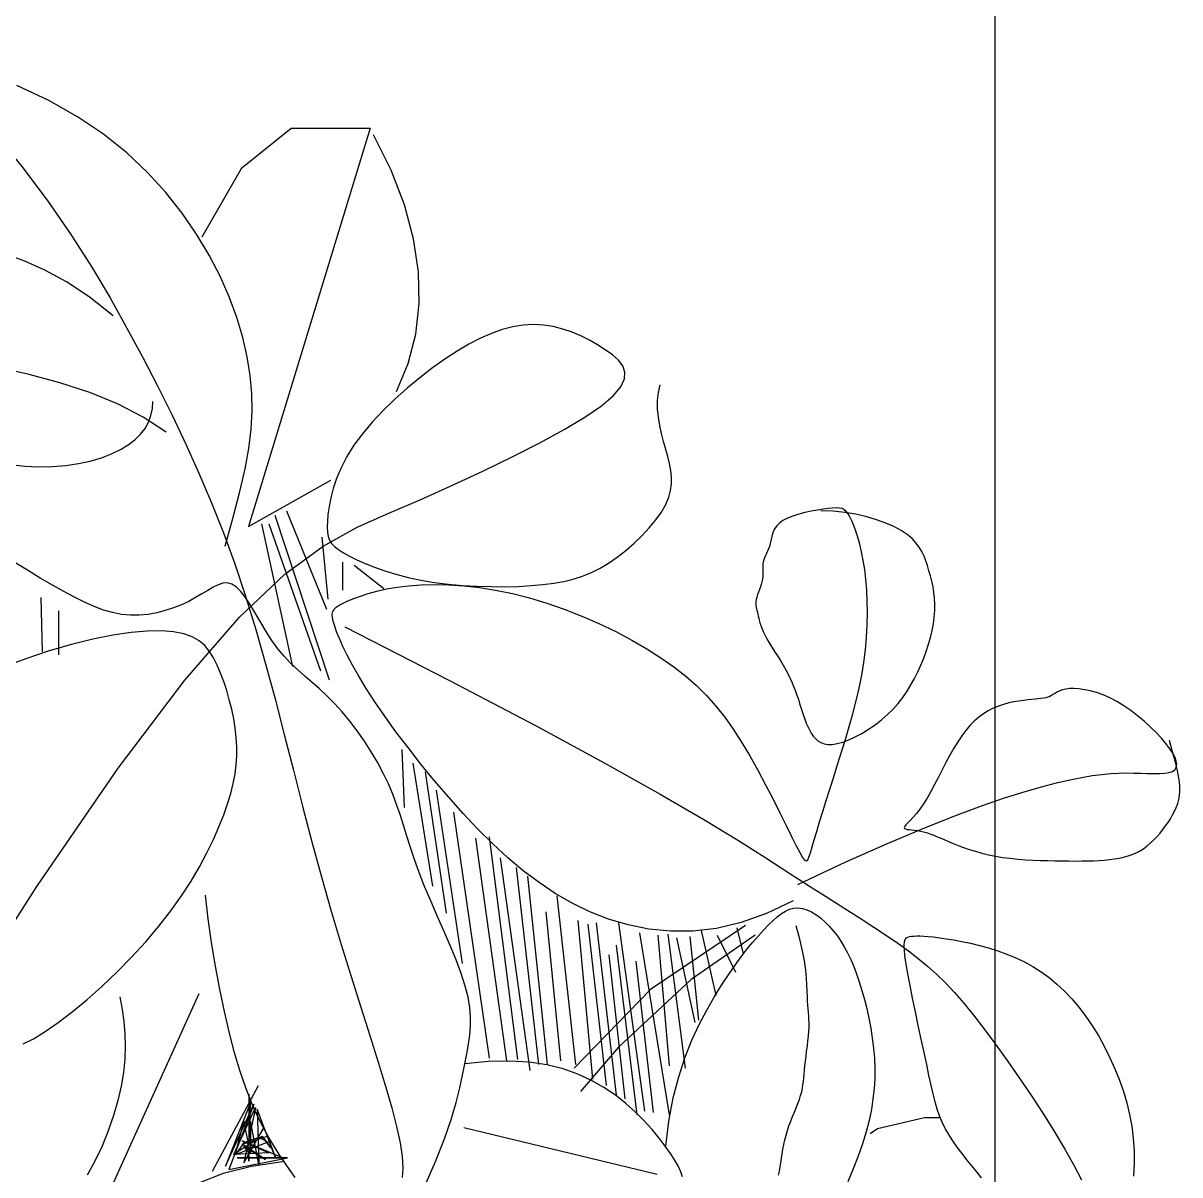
# Model space of a CAD drawing. Header units: metres. Extents: x 10 to 239, y 2 to 253.
# Drawn here: x 102.032 to 105.82, y 53.352 to 57.125 of the extents above; entities that cross this region are included whole.
import ezdxf

# ---------------------------------------------------------------- set-up
doc = ezdxf.new("R2010")
doc.units = ezdxf.units.M
doc.header["$MEASUREMENT"] = 0
doc.layers.add('0marcos', color=10, linetype='Continuous', plot=False)
doc.layers.add('1', color=7, linetype='Continuous')
doc.layers.add('cot200', color=9, linetype='Continuous')
doc.layers.add('bloques ARBOLES', color=7, linetype='Continuous', true_color=0xb8d897)

# ---------------------------------------------------------------- blocks, each defined once
blk = doc.blocks.new('A$C6F4E7DED')
for p, q in [((979.2, 2015.3), (1006.9, 2028.2)), ((954.2, 2001.2), (979.2, 2015.3)), ((931.8, 1986), (954.2, 2001.2)), ((682.8, 1954.8), (698, 1985.5)), ((769.3, 1991.2), (700.9, 1991.2)), ((700.9, 1991.2), (806.4, 1646.4)), ((812.1, 1957), (769.3, 1991.2)), ((911.7, 1969.8), (931.8, 1986)), ((1026.4, 1987.4), (1001.4, 1956.5)), ((893.8, 1952.9), (911.7, 1969.8)), ((671.3, 1924.8), (682.8, 1954.8)), ((846.4, 1897.2), (812.1, 1957)), ((877.8, 1935.5), (893.8, 1952.9)), ((1001.4, 1956.5), (979.2, 1926.9)), ((863.7, 1917.6), (877.8, 1935.5)), ((663.4, 1895.4), (671.3, 1924.8)), ((979.2, 1926.9), (959.6, 1898.4)), ((851.2, 1899.5), (863.7, 1917.6)), ((659.2, 1866.9), (663.4, 1895.4)), ((840.3, 1881.4), (851.2, 1899.5)), ((959.6, 1898.4), (942, 1870.9)), ((830.9, 1863.2), (840.3, 1881.4)), ((982.5, 1868.4), (999.8, 1876.1)), ((999.8, 1876.1), (1015.8, 1881.8)), ((658.6, 1839.3), (659.2, 1866.9)), ((823, 1845.2), (830.9, 1863.2)), ((942, 1870.9), (926.1, 1844.2)), ((963.9, 1858.2), (982.5, 1868.4)), ((944.2, 1845.2), (963.9, 1858.2)), ((816.5, 1827.4), (823, 1845.2)), ((926.1, 1844.2), (911.6, 1818.2)), ((923.4, 1828.8), (944.2, 1845.2)), ((661.5, 1812.8), (658.6, 1839.3)), ((811.3, 1810.1), (816.5, 1827.4)), ((518.5, 1811.3), (526.2, 1814.5)), ((526.2, 1814.5), (534.3, 1817.3)), ((534.3, 1817.3), (542.5, 1819.4)), ((542.5, 1819.4), (551, 1820.7)), ((551, 1820.7), (559.7, 1821.2)), ((559.7, 1821.2), (568.5, 1820.7)), ((568.5, 1820.7), (577.5, 1819.3)), ((577.5, 1819.3), (586.6, 1816.9)), ((586.6, 1816.9), (596, 1813.5)), ((596, 1813.5), (605.6, 1809.3)), ((668, 1787.4), (661.5, 1812.8)), ((911.6, 1818.2), (897.9, 1792.7)), ((497.4, 1799.3), (504.1, 1803.6)), ((504.1, 1803.6), (511.1, 1807.6)), ((511.1, 1807.6), (518.5, 1811.3)), ((605.6, 1809.3), (615.5, 1804.2)), ((615.5, 1804.2), (625.7, 1798.2)), ((807.4, 1793.2), (811.3, 1810.1)), ((486.1, 1790.4), (491.3, 1795)), ((491.3, 1795), (497.4, 1799.3)), ((625.7, 1798.2), (636.2, 1791.3)), ((804.8, 1777), (807.4, 1793.2)), ((897.9, 1792.7), (884.9, 1767.6)), ((480.4, 1780.1), (482.3, 1785.5)), ((482.3, 1785.5), (486.1, 1790.4)), ((636.2, 1791.3), (647.1, 1783.6)), ((647.1, 1783.6), (658.1, 1775.1)), ((678.1, 1763.2), (668, 1787.4)), ((996.3, 1778), (1023.6, 1784.1)), ((480.8, 1774.1), (480.4, 1780.1)), ((484, 1767.3), (480.8, 1774.1)), ((658.1, 1775.1), (669, 1766.1)), ((803.3, 1761.5), (804.8, 1777)), ((969.6, 1770.8), (996.3, 1778)), ((451.5, 1762.4), (449.9, 1768.9)), ((490.5, 1759.6), (484, 1767.3)), ((669, 1766.1), (679.6, 1756.7)), ((884.9, 1767.6), (872.5, 1742.6)), ((943.8, 1762.3), (969.6, 1770.8)), ((452.2, 1755.5), (451.5, 1762.4)), ((452.1, 1748.3), (452.2, 1755.5)), ((500.8, 1750.9), (490.5, 1759.6)), ((679.6, 1756.7), (689.8, 1746.9)), ((803, 1746.1), (803.3, 1761.5)), ((889.5, 1748.4), (889.1, 1754.7)), ((919.6, 1752.4), (943.8, 1762.3)), ((451.4, 1741.1), (452.1, 1748.3)), ((515.1, 1741.1), (500.8, 1750.9)), ((689.8, 1746.9), (699.2, 1736.8)), ((803.9, 1730.5), (803, 1746.1)), ((872.5, 1742.6), (860.6, 1717.6)), ((890.8, 1742.4), (889.5, 1748.4)), ((897.4, 1740.9), (919.6, 1752.4)), ((448.7, 1726.8), (450.2, 1733.9)), ((450.2, 1733.9), (451.4, 1741.1)), ((533, 1730.3), (515.1, 1741.1)), ((699.2, 1736.8), (707.7, 1726.7)), ((877.7, 1727.9), (897.4, 1740.9)), ((892.9, 1736.7), (890.8, 1742.4)), ((895.9, 1731.3), (892.9, 1736.7)), ((446.9, 1719.8), (448.7, 1726.8)), ((554.1, 1718.9), (533, 1730.3)), ((707.7, 1726.7), (715.1, 1716.7)), ((806, 1714), (803.9, 1730.5)), ((899.7, 1726.2), (895.9, 1731.3)), ((904.6, 1721.4), (899.7, 1726.2)), ((443.4, 1706.8), (445.1, 1713.1)), ((445.1, 1713.1), (446.9, 1719.8)), ((577.6, 1706.8), (554.1, 1718.9)), ((715.1, 1716.7), (721.3, 1706.8)), ((809.3, 1696.2), (806, 1714)), ((860.6, 1717.6), (849.2, 1692.4)), ((910.4, 1717), (904.6, 1721.4)), ((917.2, 1712.9), (910.4, 1717)), ((925, 1709.2), (917.2, 1712.9)), ((441.9, 1700.8), (443.4, 1706.8)), ((603, 1694.5), (577.6, 1706.8)), ((721.3, 1706.8), (726.2, 1697.2)), ((933.7, 1705.9), (925, 1709.2)), ((943.3, 1703), (933.7, 1705.9)), ((953.6, 1700.8), (943.3, 1703)), ((440.1, 1689.2), (440.8, 1694.9)), ((440.8, 1694.9), (441.9, 1700.8)), ((629.7, 1682.1), (603, 1694.5)), ((726.2, 1697.2), (730.1, 1688)), ((813.8, 1676.5), (809.3, 1696.2)), ((849.2, 1692.4), (838.3, 1666.9)), ((964.5, 1699.2), (953.6, 1700.8)), ((975.9, 1698.2), (964.5, 1699.2)), ((987.7, 1698), (975.9, 1698.2)), ((999.9, 1698.7), (987.7, 1698)), ((1012.3, 1700.1), (999.9, 1698.7)), ((440.1, 1683.4), (440.1, 1689.2)), ((440.9, 1677.6), (440.1, 1683.4)), ((730.1, 1688), (733, 1679.2)), ((806.4, 1646.4), (735.1, 1686.3)), ((442.5, 1671.6), (440.9, 1677.6)), ((657.1, 1669.8), (629.7, 1682.1)), ((733, 1679.2), (735.1, 1671)), ((819.5, 1654.4), (813.8, 1676.5)), ((294.7, 1662.3), (297.4, 1662.5)), ((297.4, 1662.5), (300.6, 1662.3)), ((300.6, 1662.3), (304.4, 1661.9)), ((445.1, 1665.4), (442.5, 1671.6)), ((448.9, 1658.8), (445.1, 1665.4)), ((684.7, 1657.8), (657.1, 1669.8)), ((735.1, 1671), (736.5, 1663.5)), ((736.5, 1663.5), (737.5, 1656.6)), ((838.3, 1666.9), (828, 1640.7)), ((262.5, 1652.2), (271.1, 1654.8)), ((271.1, 1654.8), (280.4, 1656.9)), ((280.4, 1656.9), (290.1, 1658.5)), ((283.9, 1651.2), (285.6, 1654.6)), ((285.6, 1654.6), (287.2, 1657.2)), ((287.2, 1657.2), (288.8, 1659.3)), ((288.8, 1659.3), (290.5, 1660.8)), ((290.1, 1658.5), (300.3, 1659.6)), ((290.5, 1660.8), (292.5, 1661.8)), ((292.5, 1661.8), (294.7, 1662.3)), ((300.3, 1659.6), (310.7, 1659.9)), ((304.4, 1661.9), (308.8, 1661.3)), ((308.8, 1661.3), (313.8, 1660.5)), ((313.8, 1660.5), (319.2, 1659.6)), ((319.2, 1659.6), (324.6, 1658.4)), ((324.6, 1658.4), (330, 1657)), ((330, 1657), (335, 1655.4)), ((335, 1655.4), (339.6, 1653.6)), ((339.6, 1653.6), (343.6, 1651.5)), ((453.7, 1652), (448.9, 1658.8)), ((712.3, 1645.6), (684.7, 1657.8)), ((783.5, 1656.1), (736.4, 1513.5)), ((737.5, 1656.6), (738, 1650.7)), ((773.3, 1659.9), (738.9, 1574.6)), ((826.4, 1629.3), (819.5, 1654.4)), ((236.2, 1639.4), (241.3, 1642.8)), ((241.3, 1642.8), (247.5, 1646.2)), ((247.5, 1646.2), (254.6, 1649.3)), ((254.6, 1649.3), (262.5, 1652.2)), ((278.7, 1637.1), (280.4, 1642.4)), ((280.4, 1642.4), (282.2, 1647.2)), ((282.2, 1647.2), (283.9, 1651.2)), ((343.6, 1651.5), (346.7, 1649.3)), ((346.7, 1649.3), (349, 1646.9)), ((349, 1646.9), (350.8, 1644.4)), ((350.8, 1644.4), (352, 1641.7)), ((459.3, 1645.2), (453.7, 1652)), ((465.6, 1638.4), (459.3, 1645.2)), ((741.6, 1629.4), (712.3, 1645.6)), ((738, 1650.7), (738.2, 1645.6)), ((738.2, 1645.6), (738, 1641.3)), ((788.6, 1648.5), (744, 1521.2)), ((795, 1648.5), (768.2, 1525)), ((228.5, 1632.2), (231.9, 1635.9)), ((231.9, 1635.9), (236.2, 1639.4)), ((277.1, 1631), (278.7, 1637.1)), ((352, 1641.7), (352.9, 1639.1)), ((352.9, 1639.1), (353.5, 1636.5)), ((353.5, 1636.5), (354.1, 1633.9)), ((354.1, 1633.9), (354.6, 1631.5)), ((472.4, 1631.8), (465.6, 1638.4)), ((736.2, 1634.5), (734.4, 1631.6)), ((737.4, 1637.6), (736.2, 1634.5)), ((738, 1641.3), (737.4, 1637.6)), ((742.7, 1637), (737.6, 1583.5)), ((828, 1640.7), (818.1, 1613.9)), ((221.5, 1620.7), (223.4, 1624.6)), ((223.4, 1624.6), (225.7, 1628.5)), ((225.7, 1628.5), (228.5, 1632.2)), ((274.1, 1617), (275.5, 1624.3)), ((275.5, 1624.3), (277.1, 1631)), ((354.6, 1631.5), (355.3, 1629.1)), ((355.3, 1629.1), (356.1, 1627)), ((356.1, 1627), (357, 1624.9)), ((357, 1624.9), (357.9, 1623)), ((357.9, 1623), (358.8, 1621.1)), ((479.6, 1625.5), (472.4, 1631.8)), ((487.1, 1619.7), (479.6, 1625.5)), ((724.2, 1623.6), (718.9, 1620.6)), ((728.5, 1626.3), (724.2, 1623.6)), ((731.9, 1629), (728.5, 1626.3)), ((734.4, 1631.6), (731.9, 1629)), ((774.8, 1604.9), (741.6, 1629.4)), ((217.2, 1608), (218.5, 1612.4)), ((218.5, 1612.4), (220, 1616.6)), ((220, 1616.6), (221.5, 1620.7)), ((272.8, 1609), (274.1, 1617)), ((358.8, 1621.1), (359.5, 1619.3)), ((359.5, 1619.3), (360.2, 1617.5)), ((360.2, 1617.5), (360.7, 1615.7)), ((360.7, 1615.7), (360.9, 1614)), ((360.9, 1614), (361.1, 1612.2)), ((494.6, 1614.6), (487.1, 1619.7)), ((502, 1610.1), (494.6, 1614.6)), ((714.7, 1612.8), (689.2, 1592.5)), ((705.4, 1614.2), (697.3, 1611)), ((712.6, 1617.5), (705.4, 1614.2)), ((718.9, 1620.6), (712.6, 1617.5)), ((724.9, 1615.4), (724.9, 1591.2)), ((818.1, 1613.9), (808.8, 1586.1)), ((997.6, 1608.4), (1009.1, 1615.5)), ((214.7, 1599), (215.9, 1603.6)), ((215.9, 1603.6), (217.2, 1608)), ((271.8, 1600.4), (272.8, 1609)), ((361.1, 1610.4), (361, 1608.6)), ((361, 1608.6), (361, 1606.7)), ((361, 1606.7), (361, 1604.7)), ((361, 1604.7), (361.1, 1602.7)), ((361.1, 1612.2), (361.1, 1610.4)), ((361.1, 1602.7), (361.3, 1600.6)), ((509.5, 1606.4), (502, 1610.1)), ((517.2, 1603.3), (509.5, 1606.4)), ((525.1, 1600.7), (517.2, 1603.3)), ((678.7, 1604.9), (668.2, 1602.2)), ((688.3, 1607.9), (678.7, 1604.9)), ((697.3, 1611), (688.3, 1607.9)), ((814, 1567.7), (774.8, 1604.9)), ((986.6, 1601.7), (997.6, 1608.4)), ((212.9, 1589.3), (213.7, 1594.2)), ((213.7, 1594.2), (214.7, 1599)), ((271.1, 1591.3), (271.8, 1600.4)), ((361.3, 1600.6), (361.8, 1598.5)), ((361.8, 1598.5), (362.5, 1596.2)), ((362.5, 1596.2), (363.2, 1594)), ((363.2, 1594), (364, 1591.7)), ((533.3, 1598.7), (525.1, 1600.7)), ((542.1, 1597.1), (533.3, 1598.7)), ((551.5, 1596), (542.1, 1597.1)), ((561.6, 1595.1), (551.5, 1596)), ((572.5, 1594.5), (561.6, 1595.1)), ((584.1, 1594.2), (572.5, 1594.5)), ((596.1, 1594.3), (584.1, 1594.2)), ((606.4, 1593.4), (592.4, 1591.2)), ((608.5, 1594.6), (596.1, 1594.3)), ((619.9, 1594.9), (606.4, 1593.4)), ((620.9, 1595.3), (608.5, 1594.6)), ((632.9, 1595.8), (619.9, 1594.9)), ((633.3, 1596.4), (620.9, 1595.3)), ((645.2, 1596), (632.9, 1595.8)), ((645.5, 1597.9), (633.3, 1596.4)), ((656.9, 1595.7), (645.2, 1596)), ((657.2, 1599.9), (645.5, 1597.9)), ((667.7, 1594.9), (656.9, 1595.7)), ((668.2, 1602.2), (657.2, 1599.9)), ((677.7, 1593.7), (667.7, 1594.9)), ((686.9, 1592.2), (677.7, 1593.7)), ((812.9, 1590.1), (816.9, 1594.2)), ((816.9, 1594.2), (820.8, 1596.5)), ((820.8, 1596.5), (824.6, 1597.5)), ((824.6, 1597.5), (828.6, 1597.2)), ((828.6, 1597.2), (832.7, 1595.8)), ((832.7, 1595.8), (837, 1593.7)), ((837, 1593.7), (841.6, 1590.9)), ((966.3, 1590), (976.1, 1595.6)), ((976.1, 1595.6), (986.6, 1601.7)), ((212.1, 1578.9), (212.4, 1584.2)), ((212.4, 1584.2), (212.9, 1589.3)), ((270.6, 1581.6), (271.1, 1591.3)), ((364, 1591.7), (364.8, 1589.4)), ((364.8, 1589.4), (365.6, 1587.3)), ((365.6, 1587.3), (366.2, 1585.2)), ((366.2, 1585.2), (366.7, 1583.2)), ((366.7, 1583.2), (367, 1581.4)), ((563.1, 1584.6), (548.1, 1580)), ((577.9, 1588.3), (563.1, 1584.6)), ((592.4, 1591.2), (577.9, 1588.3)), ((695.2, 1590.3), (686.9, 1592.2)), ((702.7, 1588.3), (695.2, 1590.3)), ((709.3, 1586.1), (702.7, 1588.3)), ((715.2, 1584), (709.3, 1586.1)), ((720.2, 1581.9), (715.2, 1584)), ((808.8, 1586.1), (799.9, 1557.2)), ((804.6, 1578.3), (808.8, 1584.8)), ((808.8, 1584.8), (812.9, 1590.1)), ((841.6, 1590.9), (846.6, 1587.9)), ((846.6, 1587.9), (852.1, 1584.7)), ((852.1, 1584.7), (858, 1581.5)), ((948.3, 1580.7), (957, 1585)), ((957, 1585), (966.3, 1590)), ((986.1, 1584.8), (984.8, 1537.7)), ((212.2, 1573.5), (212.1, 1578.9)), ((212.6, 1567.9), (212.2, 1573.5)), ((270.4, 1571.6), (270.6, 1581.6)), ((366.1, 1573.6), (365.7, 1572.1)), ((366.5, 1575.1), (366.1, 1573.6)), ((366.8, 1576.6), (366.5, 1575.1)), ((367, 1578.1), (366.8, 1576.6)), ((367, 1581.4), (367.1, 1579.7)), ((367.1, 1579.7), (367, 1578.1)), ((532.9, 1574.7), (517.8, 1568.8)), ((548.1, 1580), (532.9, 1574.7)), ((724.4, 1579.9), (720.2, 1581.9)), ((727.7, 1578.1), (724.4, 1579.9)), ((730.3, 1576.4), (727.7, 1578.1)), ((732.2, 1574.6), (730.3, 1576.4)), ((733.3, 1572.6), (732.2, 1574.6)), ((733.8, 1570.3), (733.3, 1572.6)), ((800.2, 1571.1), (804.6, 1578.3)), ((858, 1581.5), (864.4, 1578.5)), ((864.4, 1578.5), (871.3, 1575.8)), ((871.3, 1575.8), (878.4, 1573.5)), ((878.4, 1573.5), (885.8, 1571.6)), ((924, 1571.7), (931.8, 1574)), ((931.8, 1574), (939.9, 1577)), ((939.9, 1577), (948.3, 1580.7)), ((970.8, 1573.4), (970.8, 1535.2)), ((213.4, 1562.1), (212.6, 1567.9)), ((270.6, 1561.2), (270.4, 1571.6)), ((363.6, 1563), (362.9, 1560.7)), ((364.2, 1565.1), (363.6, 1563)), ((364.6, 1567), (364.2, 1565.1)), ((365, 1568.8), (364.6, 1567)), ((365.4, 1570.5), (365, 1568.8)), ((365.7, 1572.1), (365.4, 1570.5)), ((502.9, 1562.3), (488.4, 1555.3)), ((517.8, 1568.8), (502.9, 1562.3)), ((731.7, 1560.1), (733, 1564.2)), ((733, 1564.2), (733.7, 1567.6)), ((733.7, 1567.6), (733.8, 1570.3)), ((790.9, 1555.5), (795.7, 1563.3)), ((795.7, 1563.3), (800.2, 1571.1)), ((861.5, 1513.2), (814, 1567.7)), ((885.8, 1571.6), (893.3, 1570.2)), ((893.3, 1570.2), (901, 1569.5)), ((901, 1569.5), (908.6, 1569.5)), ((908.6, 1569.5), (916.3, 1570.2)), ((916.3, 1570.2), (924, 1571.7)), ((214.5, 1556.2), (213.4, 1562.1)), ((216, 1550.3), (214.5, 1556.2)), ((271.2, 1550.5), (270.6, 1561.2)), ((359.3, 1552.4), (357.5, 1549.1)), ((360.8, 1555.4), (359.3, 1552.4)), ((362, 1558.2), (360.8, 1555.4)), ((362.9, 1560.7), (362, 1558.2)), ((488.4, 1555.3), (474.5, 1548)), ((723, 1559.4), (632.3, 1513)), ((727.6, 1549.3), (730, 1555.2)), ((730, 1555.2), (731.7, 1560.1)), ((786, 1547.7), (790.9, 1555.5)), ((799.9, 1557.2), (791.5, 1527.5)), ((855.1, 1550.8), (862.3, 1553.4)), ((862.3, 1553.4), (871.1, 1555.2)), ((871.1, 1555.2), (881.5, 1555.9)), ((881.5, 1555.9), (893.9, 1555.7)), ((893.9, 1555.7), (908, 1554.4)), ((908, 1554.4), (923.8, 1552.1)), ((217.7, 1544.3), (216, 1550.3)), ((219.6, 1538.2), (217.7, 1544.3)), ((272.1, 1539.6), (271.2, 1550.5)), ((355.5, 1545.6), (353.2, 1541.9)), ((357.5, 1549.1), (355.5, 1545.6)), ((474.5, 1548), (461.4, 1540.4)), ((720.8, 1534.8), (724.6, 1542.5)), ((724.6, 1542.5), (727.6, 1549.3)), ((780.8, 1540.5), (786, 1547.7)), ((840.2, 1538.2), (844.2, 1543.2)), ((844.2, 1543.2), (849.1, 1547.4)), ((849.1, 1547.4), (855.1, 1550.8)), ((923.8, 1552.1), (941, 1548.7)), ((941, 1548.7), (959.4, 1544.2)), ((959.4, 1544.2), (978.9, 1538.6)), ((221.8, 1532.2), (219.6, 1538.2)), ((224.2, 1526.3), (221.8, 1532.2)), ((273.5, 1528.6), (272.1, 1539.6)), ((348.3, 1534.2), (345.8, 1530.2)), ((350.8, 1538.1), (348.3, 1534.2)), ((353.2, 1541.9), (350.8, 1538.1)), ((449.2, 1532.7), (438, 1524.8)), ((461.4, 1540.4), (449.2, 1532.7)), ((716.3, 1526.2), (720.8, 1534.8)), ((769.6, 1527.8), (775.3, 1533.9)), ((775.3, 1533.9), (780.8, 1540.5)), ((833.5, 1526.2), (836.7, 1532.5)), ((836.7, 1532.5), (840.2, 1538.2)), ((978.9, 1538.6), (999.2, 1531.8)), ((226.9, 1520.4), (224.2, 1526.3)), ((275.4, 1517.6), (273.5, 1528.6)), ((341.2, 1522.3), (339.2, 1518.4)), ((343.5, 1526.2), (341.2, 1522.3)), ((345.8, 1530.2), (343.5, 1526.2)), ((438, 1524.8), (427.8, 1516.8)), ((710.8, 1516.6), (716.3, 1526.2)), ((757.5, 1516.7), (763.6, 1522.2)), ((763.6, 1522.2), (769.6, 1527.8)), ((791.5, 1527.5), (783.3, 1497.1)), ((830.6, 1519.4), (833.5, 1526.2)), ((999.2, 1531.8), (1020.3, 1523.9)), ((229.7, 1514.7), (226.9, 1520.4)), ((232.8, 1509.1), (229.7, 1514.7)), ((277.6, 1506.4), (275.4, 1517.6)), ((337.4, 1514.7), (335.7, 1511)), ((339.2, 1518.4), (337.4, 1514.7)), ((427.8, 1516.8), (418.4, 1508.6)), ((632.3, 1513), (557.9, 1473.9)), ((704.4, 1506), (710.8, 1516.6)), ((751.2, 1511.3), (757.5, 1516.7)), ((827.8, 1512), (830.6, 1519.4)), ((919.2, 1437), (861.5, 1513.2)), ((66.5, 1500.4), (72.2, 1502.5)), ((72.2, 1502.5), (77.6, 1504)), ((77.6, 1504), (82.7, 1505)), ((82.7, 1505), (87.4, 1505.7)), ((87.4, 1505.7), (91.7, 1506)), ((91.7, 1506), (95.5, 1505.9)), ((95.5, 1505.9), (98.8, 1505.5)), ((98.8, 1505.5), (101.6, 1504.8)), ((101.6, 1504.8), (103.9, 1504)), ((103.9, 1504), (106, 1503)), ((106, 1503), (107.8, 1502)), ((236.1, 1503.6), (232.8, 1509.1)), ((239.8, 1498.3), (236.1, 1503.6)), ((280.3, 1495.3), (277.6, 1506.4)), ((332.8, 1503.7), (331.5, 1500.2)), ((334.2, 1507.3), (332.8, 1503.7)), ((335.7, 1511), (334.2, 1507.3)), ((418.4, 1508.6), (409.8, 1499.9)), ((696.9, 1494.5), (704.4, 1506)), ((738.4, 1499.6), (744.9, 1505.6)), ((744.9, 1505.6), (751.2, 1511.3)), ((822.9, 1496.3), (825.2, 1504.3)), ((825.2, 1504.3), (827.8, 1512)), ((48.6, 1491.1), (54.6, 1494.8)), ((54.6, 1494.8), (60.6, 1497.9)), ((60.6, 1497.9), (66.5, 1500.4)), ((107.8, 1502), (109.4, 1501)), ((109.4, 1501), (111, 1500)), ((111, 1500), (112.6, 1499.2)), ((112.6, 1499.2), (114.3, 1498.5)), ((114.3, 1498.5), (116.1, 1498)), ((116.1, 1498), (118.1, 1497.6)), ((118.1, 1497.6), (120.3, 1497.3)), ((120.3, 1497.3), (122.7, 1497)), ((122.7, 1497), (125.4, 1496.8)), ((125.4, 1496.8), (128.4, 1496.5)), ((128.4, 1496.5), (131.7, 1496.2)), ((131.7, 1496.2), (135.4, 1495.7)), ((135.4, 1495.7), (139.4, 1495.2)), ((139.4, 1495.2), (143.7, 1494.4)), ((143.7, 1494.4), (148.1, 1493.5)), ((148.1, 1493.5), (152.6, 1492.3)), ((152.6, 1492.3), (157.1, 1490.8)), ((243.9, 1493.1), (239.8, 1498.3)), ((248.3, 1488.2), (243.9, 1493.1)), ((283.2, 1484.2), (280.3, 1495.3)), ((329.2, 1493.1), (328, 1489.6)), ((330.3, 1496.7), (329.2, 1493.1)), ((331.5, 1500.2), (330.3, 1496.7)), ((409.8, 1499.9), (401.7, 1490.8)), ((688.3, 1482), (696.9, 1494.5)), ((725.2, 1485.7), (731.8, 1493)), ((731.8, 1493), (738.4, 1499.6)), ((783.3, 1497.1), (775.3, 1466.3)), ((820.8, 1488.1), (822.9, 1496.3)), ((31, 1477.7), (36.7, 1482.5)), ((36.7, 1482.5), (42.6, 1487)), ((42.6, 1487), (48.6, 1491.1)), ((157.1, 1490.8), (161.6, 1489)), ((161.6, 1489), (165.9, 1486.8)), ((165.9, 1486.8), (170.1, 1484.2)), ((170.1, 1484.2), (174.1, 1481.2)), ((253.1, 1483.4), (248.3, 1488.2)), ((258.3, 1478.9), (253.1, 1483.4)), ((286.3, 1473.1), (283.2, 1484.2)), ((325.8, 1482.7), (324.6, 1479.4)), ((326.9, 1486.1), (325.8, 1482.7)), ((328, 1489.6), (326.9, 1486.1)), ((401.7, 1490.8), (394, 1481.1)), ((718.6, 1477.7), (725.2, 1485.7)), ((819.1, 1479.9), (820.8, 1488.1)), ((20.6, 1467.8), (25.6, 1472.8)), ((25.6, 1472.8), (31, 1477.7)), ((174.1, 1481.2), (178, 1477.8)), ((178, 1477.8), (181.7, 1473.9)), ((181.7, 1473.9), (185.3, 1469.7)), ((263.8, 1474.7), (258.3, 1478.9)), ((269.6, 1470.7), (263.8, 1474.7)), ((289.5, 1462), (286.3, 1473.1)), ((322.1, 1473), (320.7, 1470.1)), ((323.4, 1476.1), (322.1, 1473)), ((324.6, 1479.4), (323.4, 1476.1)), ((394, 1481.1), (386.6, 1470.8)), ((557.9, 1473.9), (497.8, 1441.4)), ((678.7, 1468.6), (688.3, 1482)), ((712.2, 1469.3), (718.6, 1477.7)), ((817.8, 1471.6), (819.1, 1479.9)), ((12.1, 1458.3), (16, 1463)), ((16, 1463), (20.6, 1467.8)), ((185.3, 1469.7), (188.9, 1465)), ((188.9, 1465), (192.3, 1459.8)), ((275.4, 1467.2), (269.6, 1470.7)), ((281.1, 1464.2), (275.4, 1467.2)), ((286.6, 1461.6), (281.1, 1464.2)), ((292.9, 1451.1), (289.5, 1462)), ((315.5, 1462.6), (313.3, 1460.7)), ((317.4, 1464.8), (315.5, 1462.6)), ((319.1, 1467.4), (317.4, 1464.8)), ((320.7, 1470.1), (319.1, 1467.4)), ((386.6, 1470.8), (379.4, 1459.6)), ((668.2, 1454.8), (678.7, 1468.6)), ((706, 1460.4), (712.2, 1469.3)), ((775.3, 1466.3), (767.4, 1435.2)), ((816.4, 1455.6), (816.9, 1463.5)), ((816.9, 1463.5), (817.8, 1471.6)), ((6.1, 1449.9), (8.8, 1453.9)), ((6.3, 1451.3), (9.1, 1461)), ((8.8, 1453.9), (12.1, 1458.3)), ((192.3, 1459.8), (195.8, 1454.3)), ((195.8, 1454.3), (199.1, 1448.3)), ((291.9, 1459.6), (286.6, 1461.6)), ((296.6, 1458.3), (291.9, 1459.6)), ((300.9, 1457.6), (296.6, 1458.3)), ((304.6, 1457.6), (300.9, 1457.6)), ((307.9, 1458.1), (304.6, 1457.6)), ((310.8, 1459.2), (307.9, 1458.1)), ((313.3, 1460.7), (310.8, 1459.2)), ((379.4, 1459.6), (372.3, 1447.7)), ((657.1, 1440.5), (668.2, 1454.8)), ((673.7, 1453.2), (671.5, 1403.1)), ((700.1, 1451.3), (706, 1460.4)), ((816.4, 1447.8), (816.4, 1455.6)), ((2.4, 1436.1), (4.1, 1443)), ((2.7, 1440.1), (3.1, 1443)), ((3.1, 1443), (4.2, 1446.3)), ((4.1, 1443), (6.3, 1451.3)), ((4.2, 1446.3), (6.1, 1449.9)), ((199.1, 1448.3), (202.5, 1442)), ((202.5, 1442), (205.8, 1435.6)), ((296.3, 1440.2), (292.9, 1451.1)), ((372.3, 1447.7), (365.3, 1435.3)), ((689.6, 1432.8), (694.6, 1442.1)), ((694.6, 1442.1), (700.1, 1451.3)), ((816.9, 1440), (816.4, 1447.8)), ((1.2, 1430.2), (2.4, 1436.1)), ((3.1, 1437.7), (2.7, 1440.1)), ((4.3, 1435.7), (3.1, 1437.7)), ((6.4, 1434.2), (4.3, 1435.7)), ((9.3, 1433.2), (6.4, 1434.2)), ((13, 1432.6), (9.3, 1433.2)), ((17.5, 1432.3), (13, 1432.6)), ((22.5, 1432.3), (17.5, 1432.3)), ((28, 1432.4), (22.5, 1432.3)), ((33.9, 1432.6), (28, 1432.4)), ((40.1, 1432.8), (33.9, 1432.6)), ((46.6, 1432.9), (40.1, 1432.8)), ((53.2, 1432.8), (46.6, 1432.9)), ((60.2, 1432.4), (53.2, 1432.8)), ((67.7, 1431.7), (60.2, 1432.4)), ((205.8, 1435.6), (209.1, 1429.2)), ((299.7, 1429.5), (296.3, 1440.2)), ((365.3, 1435.3), (358.6, 1422.7)), ((497.8, 1441.4), (449.8, 1414.5)), ((653.4, 1434), (635.3, 1311.5)), ((645.3, 1426.1), (657.1, 1440.5)), ((664.1, 1441.5), (647, 1335)), ((685.2, 1423.6), (689.6, 1432.8)), ((767.4, 1435.2), (759.5, 1404.1)), ((817.9, 1432), (816.9, 1440)), ((989.5, 1334.7), (919.2, 1437)), ((0, 1420.9), (0.4, 1425.2)), ((0.4, 1425.2), (1.2, 1430.2)), ((75.9, 1430.6), (67.7, 1431.7)), ((85, 1429), (75.9, 1430.6)), ((95.2, 1426.9), (85, 1429)), ((106.8, 1424.2), (95.2, 1426.9)), ((119.8, 1420.8), (106.8, 1424.2)), ((209.1, 1429.2), (212.3, 1422.9)), ((212.3, 1422.9), (215.6, 1416.8)), ((303, 1419), (299.7, 1429.5)), ((358.6, 1422.7), (352.2, 1410.3)), ((633, 1411.8), (645.3, 1426.1)), ((681.4, 1414.6), (685.2, 1423.6)), ((819.5, 1423.8), (817.9, 1432)), ((821.6, 1415.2), (819.5, 1423.8)), ((0, 1417), (0, 1420.9)), ((0.3, 1413.4), (0, 1417)), ((1, 1409.9), (0.3, 1413.4)), ((134.7, 1416.6), (119.8, 1420.8)), ((151.7, 1411.3), (134.7, 1416.6)), ((215.6, 1416.8), (218.7, 1411.2)), ((306.1, 1409), (303, 1419)), ((449.8, 1414.5), (412, 1392.5)), ((643.8, 1418.1), (621.4, 1267.8)), ((678.1, 1405.7), (681.4, 1414.6)), ((824.4, 1406.2), (821.6, 1415.2)), ((1.9, 1406.5), (1, 1409.9)), ((3.2, 1403.1), (1.9, 1406.5)), ((4.6, 1399.8), (3.2, 1403.1)), ((171.6, 1404.5), (151.7, 1411.3)), ((194.7, 1395.9), (171.6, 1404.5)), ((218.7, 1411.2), (221.9, 1406.1)), ((221.9, 1406.1), (225, 1401.6)), ((309.1, 1399.4), (306.1, 1409)), ((352.2, 1410.3), (346.2, 1398.4)), ((620.5, 1397.8), (633, 1411.8)), ((675.1, 1396.8), (678.1, 1405.7)), ((759.5, 1404.1), (751.4, 1373.3)), ((827.8, 1396.6), (824.4, 1406.2)), ((6.3, 1396.6), (4.6, 1399.8)), ((8.2, 1393.3), (6.3, 1396.6)), ((10.2, 1390.1), (8.2, 1393.3)), ((221.7, 1385.2), (194.7, 1395.9)), ((225, 1401.6), (228, 1397.8)), ((228, 1397.8), (230.8, 1394.6)), ((230.8, 1394.6), (233.3, 1392)), ((233.3, 1392), (235.4, 1389.8)), ((311.9, 1390.5), (309.1, 1399.4)), ((346.2, 1398.4), (340.8, 1387.5)), ((412, 1392.5), (382.1, 1374.4)), ((628.9, 1398.9), (597.9, 1185.8)), ((607.7, 1384.3), (620.5, 1397.8)), ((672.2, 1387.6), (675.1, 1396.8)), ((831.9, 1386.2), (827.8, 1396.6)), ((12.4, 1387), (10.2, 1390.1)), ((14.7, 1383.9), (12.4, 1387)), ((17.2, 1380.8), (14.7, 1383.9)), ((222, 1382), (219.3, 1381.3)), ((253, 1371.9), (221.7, 1385.2)), ((224.6, 1382.6), (222, 1382)), ((227.2, 1383), (224.6, 1382.6)), ((229.8, 1383.3), (227.2, 1383)), ((232.2, 1383.5), (229.8, 1383.3)), ((234.4, 1383.8), (232.2, 1383.5)), ((236.2, 1384), (234.4, 1383.8)), ((235.4, 1389.8), (237.1, 1388)), ((237.6, 1384.4), (236.2, 1384)), ((237.1, 1388), (238.2, 1386.7)), ((238.4, 1384.9), (237.6, 1384.4)), ((238.2, 1386.7), (238.7, 1385.6)), ((238.7, 1385.6), (238.4, 1384.9)), ((314.4, 1382.3), (311.9, 1390.5)), ((316.6, 1375.1), (314.4, 1382.3)), ((340.8, 1387.5), (336.1, 1377.9)), ((594.8, 1371.5), (607.7, 1384.3)), ((669.3, 1378.2), (672.2, 1387.6)), ((836.7, 1375.3), (831.9, 1386.2)), ((19.8, 1377.8), (17.2, 1380.8)), ((22.5, 1375), (19.8, 1377.8)), ((25.3, 1372.3), (22.5, 1375)), ((28.2, 1369.8), (25.3, 1372.3)), ((200.4, 1373.6), (196.4, 1371.9)), ((204.2, 1375.2), (200.4, 1373.6)), ((207.6, 1376.6), (204.2, 1375.2)), ((210.8, 1378), (207.6, 1376.6)), ((213.8, 1379.2), (210.8, 1378)), ((216.6, 1380.3), (213.8, 1379.2)), ((219.3, 1381.3), (216.6, 1380.3)), ((289.2, 1355.8), (253, 1371.9)), ((318.4, 1368.9), (316.6, 1375.1)), ((336.1, 1377.9), (332.2, 1369.9)), ((382.1, 1374.4), (358.3, 1359.3)), ((597.9, 1377.6), (573.4, 1184.7)), ((609.7, 1376.5), (583, 1183.6)), ((666.2, 1368.3), (669.3, 1378.2)), ((751.4, 1373.3), (743.2, 1342.9)), ((842.3, 1363.7), (836.7, 1375.3)), ((31.3, 1367.6), (28.2, 1369.8)), ((34.5, 1365.5), (31.3, 1367.6)), ((37.9, 1363.8), (34.5, 1365.5)), ((41.3, 1362.3), (37.9, 1363.8)), ((44.9, 1361.1), (41.3, 1362.3)), ((165.6, 1362.1), (159.6, 1360.9)), ((171.4, 1363.5), (165.6, 1362.1)), ((177, 1365.1), (171.4, 1363.5)), ((182.3, 1366.7), (177, 1365.1)), ((187.3, 1368.4), (182.3, 1366.7)), ((192, 1370.2), (187.3, 1368.4)), ((196.4, 1371.9), (192, 1370.2)), ((319.9, 1363.8), (318.4, 1368.9)), ((321.1, 1360.1), (319.9, 1363.8)), ((329.1, 1363.9), (326.7, 1359.7)), ((332.2, 1369.9), (329.1, 1363.9)), ((581.8, 1359.4), (594.8, 1371.5)), ((662.7, 1357.9), (666.2, 1368.3)), ((848.7, 1351.7), (842.3, 1363.7)), ((48.7, 1360), (44.9, 1361.1)), ((52.6, 1359.2), (48.7, 1360)), ((56.7, 1358.5), (52.6, 1359.2)), ((60.9, 1357.9), (56.7, 1358.5)), ((65.4, 1357.5), (60.9, 1357.9)), ((70, 1357.2), (65.4, 1357.5)), ((74.8, 1356.9), (70, 1357.2)), ((79.8, 1356.8), (74.8, 1356.9)), ((85, 1356.7), (79.8, 1356.8)), ((90.4, 1356.6), (85, 1356.7)), ((96.1, 1356.7), (90.4, 1356.6)), ((101.9, 1356.7), (96.1, 1356.7)), ((107.9, 1356.8), (101.9, 1356.7)), ((114.2, 1357), (107.9, 1356.8)), ((120.6, 1357.2), (114.2, 1357)), ((127.2, 1357.5), (120.6, 1357.2)), ((133.7, 1357.8), (127.2, 1357.5)), ((140.3, 1358.3), (133.7, 1357.8)), ((146.9, 1359), (140.3, 1358.3)), ((153.3, 1359.8), (146.9, 1359)), ((159.6, 1360.9), (153.3, 1359.8)), ((330.8, 1336.4), (289.2, 1355.8)), ((322.2, 1357.6), (321.1, 1360.1)), ((323.4, 1356.7), (322.2, 1357.6)), ((324.9, 1357.4), (323.4, 1356.7)), ((326.7, 1359.7), (324.9, 1357.4)), ((358.3, 1359.3), (338.4, 1346.5)), ((588.3, 1359.5), (562.8, 1175.1)), ((568.5, 1348.2), (581.8, 1359.4)), ((658.6, 1346.7), (662.7, 1357.9)), ((338.4, 1346.5), (320.6, 1335)), ((564.9, 1343.5), (547.8, 1180.4)), ((554.8, 1337.9), (568.5, 1348.2)), ((574.5, 1350.9), (555.3, 1180.4)), ((653.8, 1334.7), (658.6, 1346.7)), ((743.2, 1342.9), (734.7, 1313.1)), ((856, 1339.3), (848.7, 1351.7)), ((320.6, 1335), (304.5, 1324.8)), ((540.7, 1328.5), (554.8, 1337.9)), ((648.5, 1322.2), (653.8, 1334.7)), ((864.3, 1326.5), (856, 1339.3)), ((1074.5, 1201.8), (989.5, 1334.7)), ((304.5, 1324.8), (290, 1315.5)), ((334.9, 1322.3), (357.8, 1311.2)), ((539.3, 1326.4), (523.3, 1180.4)), ((526, 1320.1), (540.7, 1328.5)), ((642.9, 1309.3), (648.5, 1322.2)), ((841.1, 1306.7), (843.5, 1327.2)), ((873.6, 1313.4), (864.3, 1326.5)), ((290, 1315.5), (276.8, 1307.1)), ((319, 1312.6), (315.1, 1310.2)), ((323, 1314.4), (319, 1312.6)), ((326.8, 1315.5), (323, 1314.4)), ((330.6, 1316), (326.8, 1315.5)), ((334.3, 1315.8), (330.6, 1316)), ((337.9, 1314.9), (334.3, 1315.8)), ((341.5, 1313.3), (337.9, 1314.9)), ((345, 1311.1), (341.5, 1313.3)), ((494.6, 1306.4), (510.7, 1312.7)), ((510.7, 1312.7), (526, 1320.1)), ((548.9, 1312.6), (536.1, 1183.6)), ((734.7, 1313.1), (726.1, 1284.3)), ((883.9, 1300.1), (873.6, 1313.4)), ((276.8, 1307.1), (264.9, 1299.4)), ((307.3, 1304.1), (303.6, 1300.3)), ((311.2, 1307.4), (307.3, 1304.1)), ((315.1, 1310.2), (311.2, 1307.4)), ((348.7, 1308.3), (345, 1311.1)), ((352.4, 1304.9), (348.7, 1308.3)), ((356.4, 1301), (352.4, 1304.9)), ((357.8, 1311.2), (379.9, 1303.3)), ((379.9, 1303.3), (401.2, 1298.3)), ((486, 1303), (463.6, 1139.9)), ((477.6, 1301.3), (494.6, 1306.4)), ((505.2, 1303), (488.1, 1153.8)), ((512.6, 1301.9), (496.6, 1162.3)), ((521.2, 1305.1), (508.4, 1167.7)), ((637.2, 1296.3), (642.9, 1309.3)), ((838.2, 1286.1), (841.1, 1306.7)), ((225, 1291.8), (221.7, 1291.7)), ((227.8, 1291.8), (225, 1291.8)), ((230.2, 1291.7), (227.8, 1291.8)), ((254, 1292.2), (244.1, 1285.4)), ((264.9, 1299.4), (254, 1292.2)), ((296.7, 1292), (293.5, 1287.3)), ((300.1, 1296.3), (296.7, 1292)), ((303.6, 1300.3), (300.1, 1296.3)), ((328.9, 1289.1), (332.1, 1300.4)), ((360.5, 1296.7), (356.4, 1301)), ((364.9, 1291.8), (360.5, 1296.7)), ((369.6, 1286.5), (364.9, 1291.8)), ((367.6, 1292.3), (423, 1254)), ((376.1, 1300.9), (458.2, 1245.4)), ((383.6, 1298.7), (378.2, 1276.3)), ((400.6, 1292.3), (384.6, 1260.4)), ((401.2, 1298.3), (421.6, 1295.9)), ((414.5, 1296.6), (401.7, 1240.1)), ((421.6, 1295.9), (441.1, 1295.8)), ((443.3, 1293.4), (428.4, 1177.2)), ((441.1, 1295.8), (459.8, 1297.7)), ((467.8, 1294.5), (442.2, 1136.8)), ((451.8, 1292.3), (442.2, 1179.4)), ((459.8, 1297.7), (477.6, 1301.3)), ((631.7, 1283.4), (637.2, 1296.3)), ((895.3, 1286.7), (883.9, 1300.1)), ((173.5, 1283.6), (165.6, 1281.4)), ((181.3, 1285.4), (173.5, 1283.6)), ((188.7, 1287), (181.3, 1285.4)), ((195.7, 1288.3), (188.7, 1287)), ((202.3, 1289.3), (195.7, 1288.3)), ((208.2, 1290.2), (202.3, 1289.3)), ((213.3, 1290.9), (208.2, 1290.2)), ((217.8, 1291.3), (213.3, 1290.9)), ((221.7, 1291.7), (217.8, 1291.3)), ((232.2, 1291.5), (230.2, 1291.7)), ((234, 1291.2), (232.2, 1291.5)), ((235.5, 1290.7), (234, 1291.2)), ((244.1, 1285.4), (235, 1278.8)), ((236.7, 1290), (235.5, 1290.7)), ((237.7, 1288.7), (236.7, 1290)), ((238.4, 1286.7), (237.7, 1288.7)), ((238.7, 1283.8), (238.4, 1286.7)), ((238.5, 1279.8), (238.7, 1283.8)), ((290.5, 1282.3), (287.6, 1277)), ((293.5, 1287.3), (290.5, 1282.3)), ((326.6, 1279), (328.9, 1289.1)), ((374.5, 1280.5), (369.6, 1286.5)), ((424.1, 1291.3), (416.6, 1218.8)), ((435.8, 1290.2), (419.8, 1216.7)), ((488.1, 1283.8), (470, 1136.8)), ((626.6, 1271), (631.7, 1283.4)), ((726.1, 1284.3), (717.5, 1256.6)), ((834.9, 1265.7), (838.2, 1286.1)), ((907.5, 1273.5), (895.3, 1286.7)), ((142.1, 1272.9), (134.6, 1269.3)), ((149.8, 1276.1), (142.1, 1272.9)), ((157.7, 1279), (149.8, 1276.1)), ((165.6, 1281.4), (157.7, 1279)), ((226.5, 1272.3), (218.4, 1265.6)), ((235, 1278.8), (226.5, 1272.3)), ((237, 1267.4), (238, 1274.4)), ((238, 1274.4), (238.5, 1279.8)), ((287.6, 1277), (284.9, 1271.4)), ((324.9, 1270.1), (326.6, 1279)), ((379.7, 1273.8), (374.5, 1280.5)), ((385.1, 1266.4), (379.7, 1273.8)), ((494.5, 1275.3), (480.6, 1150.6)), ((920.3, 1260.5), (907.5, 1273.5)), ((127.3, 1265.2), (120.2, 1260.7)), ((134.6, 1269.3), (127.3, 1265.2)), ((218.4, 1265.6), (210.6, 1258.6)), ((235.5, 1258.8), (237, 1267.4)), ((282.3, 1265.3), (279.9, 1258.8)), ((284.9, 1271.4), (282.3, 1265.3)), ((323.2, 1255.3), (323.9, 1262.2)), ((323.9, 1262.2), (324.9, 1270.1)), ((390.9, 1258.2), (385.1, 1266.4)), ((471, 1270), (456.1, 1138.9)), ((622.2, 1259.2), (626.6, 1271)), ((831.2, 1245.6), (834.9, 1265.7)), ((113.2, 1255.7), (106.5, 1250.1)), ((120.2, 1260.7), (113.2, 1255.7)), ((210.6, 1258.6), (202.9, 1251.1)), ((233.6, 1248.8), (235.5, 1258.8)), ((277.5, 1251.9), (275.2, 1244.6)), ((279.9, 1258.8), (277.5, 1251.9)), ((322.9, 1249.3), (323.2, 1255.3)), ((396.8, 1249), (390.9, 1258.2)), ((423, 1254), (486, 1195.4)), ((618.6, 1248.4), (622.2, 1259.2)), ((717.5, 1256.6), (709.2, 1230.2)), ((933.3, 1248.1), (920.3, 1260.5)), ((99.9, 1244), (93.5, 1237.3)), ((106.5, 1250.1), (99.9, 1244)), ((195.2, 1242.8), (187.1, 1233.5)), ((202.9, 1251.1), (195.2, 1242.8)), ((231.4, 1237.8), (233.6, 1248.8)), ((275.2, 1244.6), (273, 1236.8)), ((322.5, 1239.4), (322.7, 1244)), ((322.7, 1244), (322.9, 1249.3)), ((403.1, 1238.8), (396.8, 1249)), ((458.2, 1245.4), (524.4, 1177.2)), ((616.2, 1238.6), (618.6, 1248.4)), ((827.2, 1226.2), (831.2, 1245.6)), ((946.3, 1236.5), (933.3, 1248.1)), ((93.5, 1237.3), (87.3, 1229.9)), ((187.1, 1233.5), (178.7, 1223.2)), ((229, 1226.1), (231.4, 1237.8)), ((273, 1236.8), (271, 1228.8)), ((321.8, 1228.5), (322.1, 1231.8)), ((322.1, 1231.8), (322.3, 1235.4)), ((322.3, 1235.4), (322.5, 1239.4)), ((409.5, 1227.6), (403.1, 1238.8)), ((614.6, 1229.7), (616.2, 1238.6)), ((849.2, 1241.7), (943.3, 1033.7)), ((917.7, 1238.9), (915.7, 1228.2)), ((959, 1226), (946.3, 1236.5)), ((81.4, 1222.1), (75.7, 1213.7)), ((87.3, 1229.9), (81.4, 1222.1)), ((178.7, 1223.2), (169.6, 1211.5)), ((226.5, 1214.2), (229, 1226.1)), ((271, 1228.8), (269.2, 1220.5)), ((321.1, 1219.6), (321.2, 1222.5)), ((321.2, 1222.5), (321.5, 1225.5)), ((321.5, 1225.5), (321.8, 1228.5)), ((416.1, 1215.2), (409.5, 1227.6)), ((614, 1221.4), (614.6, 1229.7)), ((709.2, 1230.2), (701.3, 1205.5)), ((822.8, 1207.7), (827.2, 1226.2)), ((915.7, 1228.2), (914.3, 1217.6)), ((971.1, 1216.7), (959, 1226)), ((75.7, 1213.7), (70.3, 1204.9)), ((223.9, 1202.3), (226.5, 1214.2)), ((267.6, 1212), (266.3, 1203.3)), ((269.2, 1220.5), (267.6, 1212)), ((321, 1216.4), (321.1, 1219.6)), ((321, 1213), (321, 1216.4)), ((321.2, 1209.2), (321, 1213)), ((422.4, 1201.5), (416.1, 1215.2)), ((614.1, 1213.6), (614, 1221.4)), ((614.8, 1205.8), (614.1, 1213.6)), ((914.3, 1217.6), (913.4, 1207)), ((982.3, 1208.9), (971.1, 1216.7)), ((70.3, 1204.9), (65.2, 1195.7)), ((169.6, 1211.5), (159.8, 1198.3)), ((221.5, 1190.9), (223.9, 1202.3)), ((266.3, 1203.3), (265.2, 1194.6)), ((321.6, 1205.1), (321.2, 1209.2)), ((322, 1200.8), (321.6, 1205.1)), ((615.9, 1198), (614.8, 1205.8)), ((701.3, 1205.5), (694.1, 1182.5)), ((818.3, 1190.4), (822.8, 1207.7)), ((913.4, 1207), (913.1, 1196.1)), ((992.4, 1202.8), (982.3, 1208.9)), ((1001.5, 1198.3), (992.4, 1202.8)), ((65.2, 1195.7), (60.5, 1186.3)), ((159.8, 1198.3), (149.5, 1184)), ((265.2, 1194.6), (264.5, 1185.8)), ((322.5, 1196.4), (322, 1200.8)), ((323.1, 1191.9), (322.5, 1196.4)), ((323.6, 1187.5), (323.1, 1191.9)), ((428.5, 1186.3), (422.4, 1201.5)), ((486, 1195.4), (519, 1157)), ((617.4, 1189.8), (615.9, 1198)), ((913.1, 1196.1), (913.4, 1185.1)), ((60.5, 1186.3), (56.2, 1176.7)), ((149.5, 1184), (139, 1168.9)), ((219.2, 1180.3), (221.5, 1190.9)), ((264.5, 1185.8), (264.2, 1177.1)), ((324.1, 1183.3), (323.6, 1187.5)), ((324.6, 1179.3), (324.1, 1183.3)), ((433.9, 1169.7), (428.5, 1186.3)), ((547.9, 1180.1), (563.3, 1182.4)), ((563.3, 1182.4), (580.2, 1183.4)), ((580.2, 1183.4), (598.7, 1183)), ((598.7, 1183), (619, 1181)), ((619.1, 1180.9), (617.4, 1189.8)), ((694.1, 1182.5), (687.7, 1161.6)), ((813.6, 1174.5), (818.3, 1190.4)), ((913.4, 1185.1), (914.6, 1173.6)), ((56.2, 1176.7), (52.3, 1166.9)), ((217.2, 1170.9), (219.2, 1180.3)), ((264.2, 1177.1), (264.2, 1168.4)), ((325, 1175.6), (324.6, 1179.3)), ((325.3, 1172.1), (325, 1175.6)), ((325.5, 1168.9), (325.3, 1172.1)), ((509.4, 1166.7), (521.1, 1172.1)), ((521.1, 1172.1), (533.9, 1176.6)), ((533.9, 1176.6), (547.9, 1180.1)), ((621, 1171.1), (619.1, 1180.9)), ((808.7, 1160.3), (813.6, 1174.5)), ((914.6, 1173.6), (916.5, 1161.7)), ((52.3, 1166.9), (48.9, 1157.1)), ((139, 1168.9), (128.5, 1153.3)), ((213.7, 1154.9), (215.4, 1162.4)), ((215.4, 1162.4), (217.2, 1170.9)), ((264.2, 1168.4), (264.7, 1159.6)), ((325.9, 1165.8), (325.5, 1168.9)), ((326.3, 1162.8), (325.9, 1165.8)), ((326.8, 1159.8), (326.3, 1162.8)), ((438.7, 1151.5), (433.9, 1169.7)), ((498.6, 1160.6), (509.4, 1166.7)), ((623.3, 1160.1), (621, 1171.1)), ((797.9, 1161.9), (837.8, 1087.8)), ((916.5, 1161.7), (919.3, 1149.3)), ((48.9, 1157.1), (46, 1147.2)), ((128.5, 1153.3), (118.2, 1137.5)), ((211.9, 1148.1), (213.7, 1154.9)), ((264.7, 1159.6), (265.7, 1150.6)), ((327.4, 1156.7), (326.8, 1159.8)), ((328.3, 1153.5), (327.4, 1156.7)), ((329.4, 1150.2), (328.3, 1153.5)), ((479.6, 1146.7), (488.7, 1153.9)), ((488.7, 1153.9), (498.6, 1160.6)), ((626.5, 1147.5), (623.3, 1160.1)), ((687.7, 1161.6), (682.3, 1142.9)), ((803.7, 1147.6), (808.7, 1160.3)), ((806, 1154.8), (806, 1096.8)), ((46, 1147.2), (43.6, 1137.1)), ((208.1, 1136), (210.1, 1141.8)), ((210.1, 1141.8), (211.9, 1148.1)), ((265.7, 1150.6), (267.1, 1141.4)), ((330.8, 1146.6), (329.4, 1150.2)), ((332.2, 1143), (330.8, 1146.6)), ((333.7, 1139.2), (332.2, 1143)), ((442.5, 1131.5), (438.7, 1151.5)), ((471.2, 1139.2), (479.6, 1146.7)), ((630.8, 1132.9), (626.5, 1147.5)), ((682.3, 1142.9), (678.1, 1126.7)), ((782.8, 1099.7), (798.8, 1141.8)), ((798.8, 1141.8), (797.3, 1093.9)), ((798.7, 1136.3), (803.7, 1147.6)), ((819.1, 1102.6), (800.2, 1143.2)), ((800.2, 1143.2), (810.4, 1095.3)), ((826.3, 1092.4), (801.7, 1146.1)), ((801.7, 1146.1), (823.4, 1089.5)), ((806, 1096.8), (804.6, 1147.6)), ((804.6, 1147.6), (826.3, 1092.4)), ((919.3, 1149.3), (923.1, 1136.3)), ((43.6, 1137.1), (41.7, 1126.9)), ((118.2, 1137.5), (108.5, 1122.1)), ((205.8, 1130.5), (208.1, 1136)), ((208.3, 1134.2), (221.1, 1134.2)), ((221.1, 1134.2), (261.7, 1124.6)), ((267.1, 1141.4), (269.1, 1131.9)), ((269.1, 1131.9), (271.7, 1122.1)), ((335.3, 1135.3), (333.7, 1139.2)), ((336.9, 1131.4), (335.3, 1135.3)), ((456.9, 1124), (463.7, 1131.6)), ((463.7, 1131.6), (471.2, 1139.2)), ((636.6, 1116), (630.8, 1132.9)), ((793.7, 1126.2), (798.7, 1136.3)), ((797.3, 1093.9), (804.6, 1131.6)), ((804.6, 1131.6), (804.6, 1104)), ((804.6, 1104), (810.4, 1131.6)), ((810.4, 1131.6), (817.6, 1104)), ((923.1, 1136.3), (927.7, 1123)), ((41.7, 1126.9), (40.4, 1116.5)), ((108.5, 1122.1), (99.6, 1107.2)), ((200, 1119.7), (203.1, 1125.1)), ((203.1, 1125.1), (205.8, 1130.5)), ((261.7, 1124.6), (268.1, 1120.3)), ((271.7, 1122.1), (274.8, 1111.8)), ((338.4, 1127.4), (336.9, 1131.4)), ((339.7, 1123.3), (338.4, 1127.4)), ((340.9, 1119.3), (339.7, 1123.3)), ((445.1, 1109.6), (442.5, 1131.5)), ((450.9, 1116.7), (456.9, 1124)), ((452.6, 1085.1), (620, 1125.6)), ((678.1, 1126.7), (675.1, 1112.7)), ((788.7, 1117.2), (793.7, 1126.2)), ((810.4, 1095.3), (792.9, 1125.8)), ((792.9, 1125.8), (806, 1104)), ((927.7, 1123), (933.1, 1109.7)), ((40.4, 1116.5), (39.7, 1105.8)), ((192.7, 1108.8), (196.5, 1114.2)), ((196.5, 1114.2), (200, 1119.7)), ((274.8, 1111.8), (278.6, 1101)), ((341.9, 1115.2), (340.9, 1119.3)), ((342.8, 1111.1), (341.9, 1115.2)), ((445.6, 1109.7), (450.9, 1116.7)), ((644.3, 1096.5), (636.6, 1116)), ((675.1, 1112.7), (673.3, 1100.8)), ((777, 1099.7), (811.8, 1114.2)), ((790, 1118.5), (782.8, 1099.7)), ((783.9, 1109.1), (788.7, 1117.2)), ((794.4, 1118.5), (787.1, 1108.4)), ((787.1, 1108.4), (791.5, 1114.2)), ((817.6, 1102.6), (787.1, 1114.2)), ((811.8, 1114.2), (788.6, 1104)), ((811.8, 1111.3), (790, 1118.5)), ((791.5, 1114.2), (797.3, 1117.1)), ((817.6, 1104), (794.4, 1118.5)), ((797.3, 1117.1), (810.4, 1112.7)), ((810.4, 1112.7), (817.6, 1102.6)), ((39.7, 1105.8), (39.6, 1094.8)), ((99.6, 1107.2), (91.8, 1093.3)), ((184.4, 1098), (188.6, 1103.4)), ((188.6, 1103.4), (192.7, 1108.8)), ((343.6, 1107.1), (342.8, 1111.1)), ((344.3, 1103.1), (343.6, 1107.1)), ((344.9, 1099.2), (344.3, 1103.1)), ((437.2, 1097.5), (441, 1103.3)), ((441, 1103.3), (445.6, 1109.7)), ((774.6, 1094.9), (779.1, 1101.7)), ((779.1, 1101.7), (783.9, 1109.1)), ((788.6, 1104), (819.1, 1102.6)), ((791.5, 1098.2), (811.8, 1111.3)), ((810.4, 1109.8), (791.5, 1098.2)), ((806, 1104), (810.4, 1109.8)), ((933.1, 1109.7), (939.2, 1096.8)), ((39.6, 1094.8), (40.1, 1083.6)), ((91.8, 1093.3), (85.3, 1080.6)), ((175.8, 1087.4), (180.1, 1092.7)), ((180.1, 1092.7), (184.4, 1098)), ((278.6, 1101), (282.9, 1090)), ((345.5, 1095.4), (344.9, 1099.2)), ((346.1, 1091.7), (345.5, 1095.4)), ((346.7, 1088.1), (346.1, 1091.7)), ((431.9, 1087.5), (434.1, 1092.2)), ((434.1, 1092.2), (437.2, 1097.5)), ((654.2, 1073.9), (644.3, 1096.5)), ((673.3, 1100.8), (672.7, 1090.8)), ((770.2, 1088.5), (774.6, 1094.9)), ((823.4, 1089.5), (772.6, 1099.7)), ((772.6, 1099.7), (816.2, 1099.7)), ((775, 1096.4), (803.7, 1092.1)), ((816.2, 1099.7), (777, 1099.7)), ((803.7, 1092.1), (828.1, 1085.9)), ((939.2, 1096.8), (945.9, 1084.6)), ((171.6, 1082.2), (175.8, 1087.4)), ((282.9, 1090), (287.5, 1078.8)), ((347.4, 1084.5), (346.7, 1088.1)), ((430.6, 1083.1), (431.9, 1087.5)), ((672.7, 1090.8), (673.2, 1082.5)), ((765.9, 1082.6), (770.2, 1088.5)), ((828.1, 1085.9), (848.6, 1078.1))]:
    blk.add_line(p, q)
blk = doc.blocks.new('asddsd')
at = {"layer": 'bloques ARBOLES', "xscale": -0.00378276582045174, "yscale": 0.00378276582045174, "zscale": 0.00378276582045174}
blk.add_blockref('A$C6F4E7DED', (87.1913, 39.9464, 1.2423), dxfattribs=at)

msp = doc.modelspace()

# ---------------------------------------------------------------- linework, layer by layer
at = {"layer": '0marcos'}
msp.add_lwpolyline([(18.38943, 8.17099), (105.215, 8.17099), (105.215, 62.39456), (18.38943, 62.39456)], close=True, dxfattribs=at)
at = {"layer": 'cot200'}
for points, knots in [([(105.215, 34.10371), (103.29078, 34.12742), (101.5175, 34.52126), (99.89572, 35.28658), (99.01349, 35.70291), (98.17608, 36.22917), (97.3836, 36.86557), (94.26818, 39.36743), (91.84697, 43.57158), (90.12537, 49.4912), (89.99638, 49.9347), (89.87133, 50.38782), (89.75033, 50.85097), (88.88037, 54.18111), (88.22034, 58.02966), (87.76942, 62.39456)], [2.7323709, 2.7323709, 2.7323709, 2.7323709, 2.9382831, 2.9382831, 2.9382831, 3.0502975, 3.0502975, 3.0502975, 3.4906512, 3.4906512, 3.4906512, 3.5236424, 3.5236424, 3.5236424, 3.7608538, 3.7608538, 3.7608538, 3.7608538]), ([(105.215, 38.77893), (103.21805, 39.64315), (101.44463, 41.05548), (99.89572, 43.01834), (98.29825, 45.04274), (96.93959, 47.65274), (95.82084, 50.85097), (94.68617, 54.09467), (93.79828, 57.94346), (93.15601, 62.39456)], [2.92332982, 2.92332982, 2.92332982, 2.92332982, 3.17348293, 3.17348293, 3.17348293, 3.43147912, 3.43147912, 3.43147912, 3.69314249, 3.69314249, 3.69314249, 3.69314249])]:
    msp.add_open_spline(points, degree=3, knots=knots, dxfattribs=at)

# ---------------------------------------------------------------- block references
at = {"layer": '1', "lineweight": 0}
msp.add_blockref('asddsd', (18.62841, 9.30206), dxfattribs=at)

doc.saveas('drawing.dxf')
